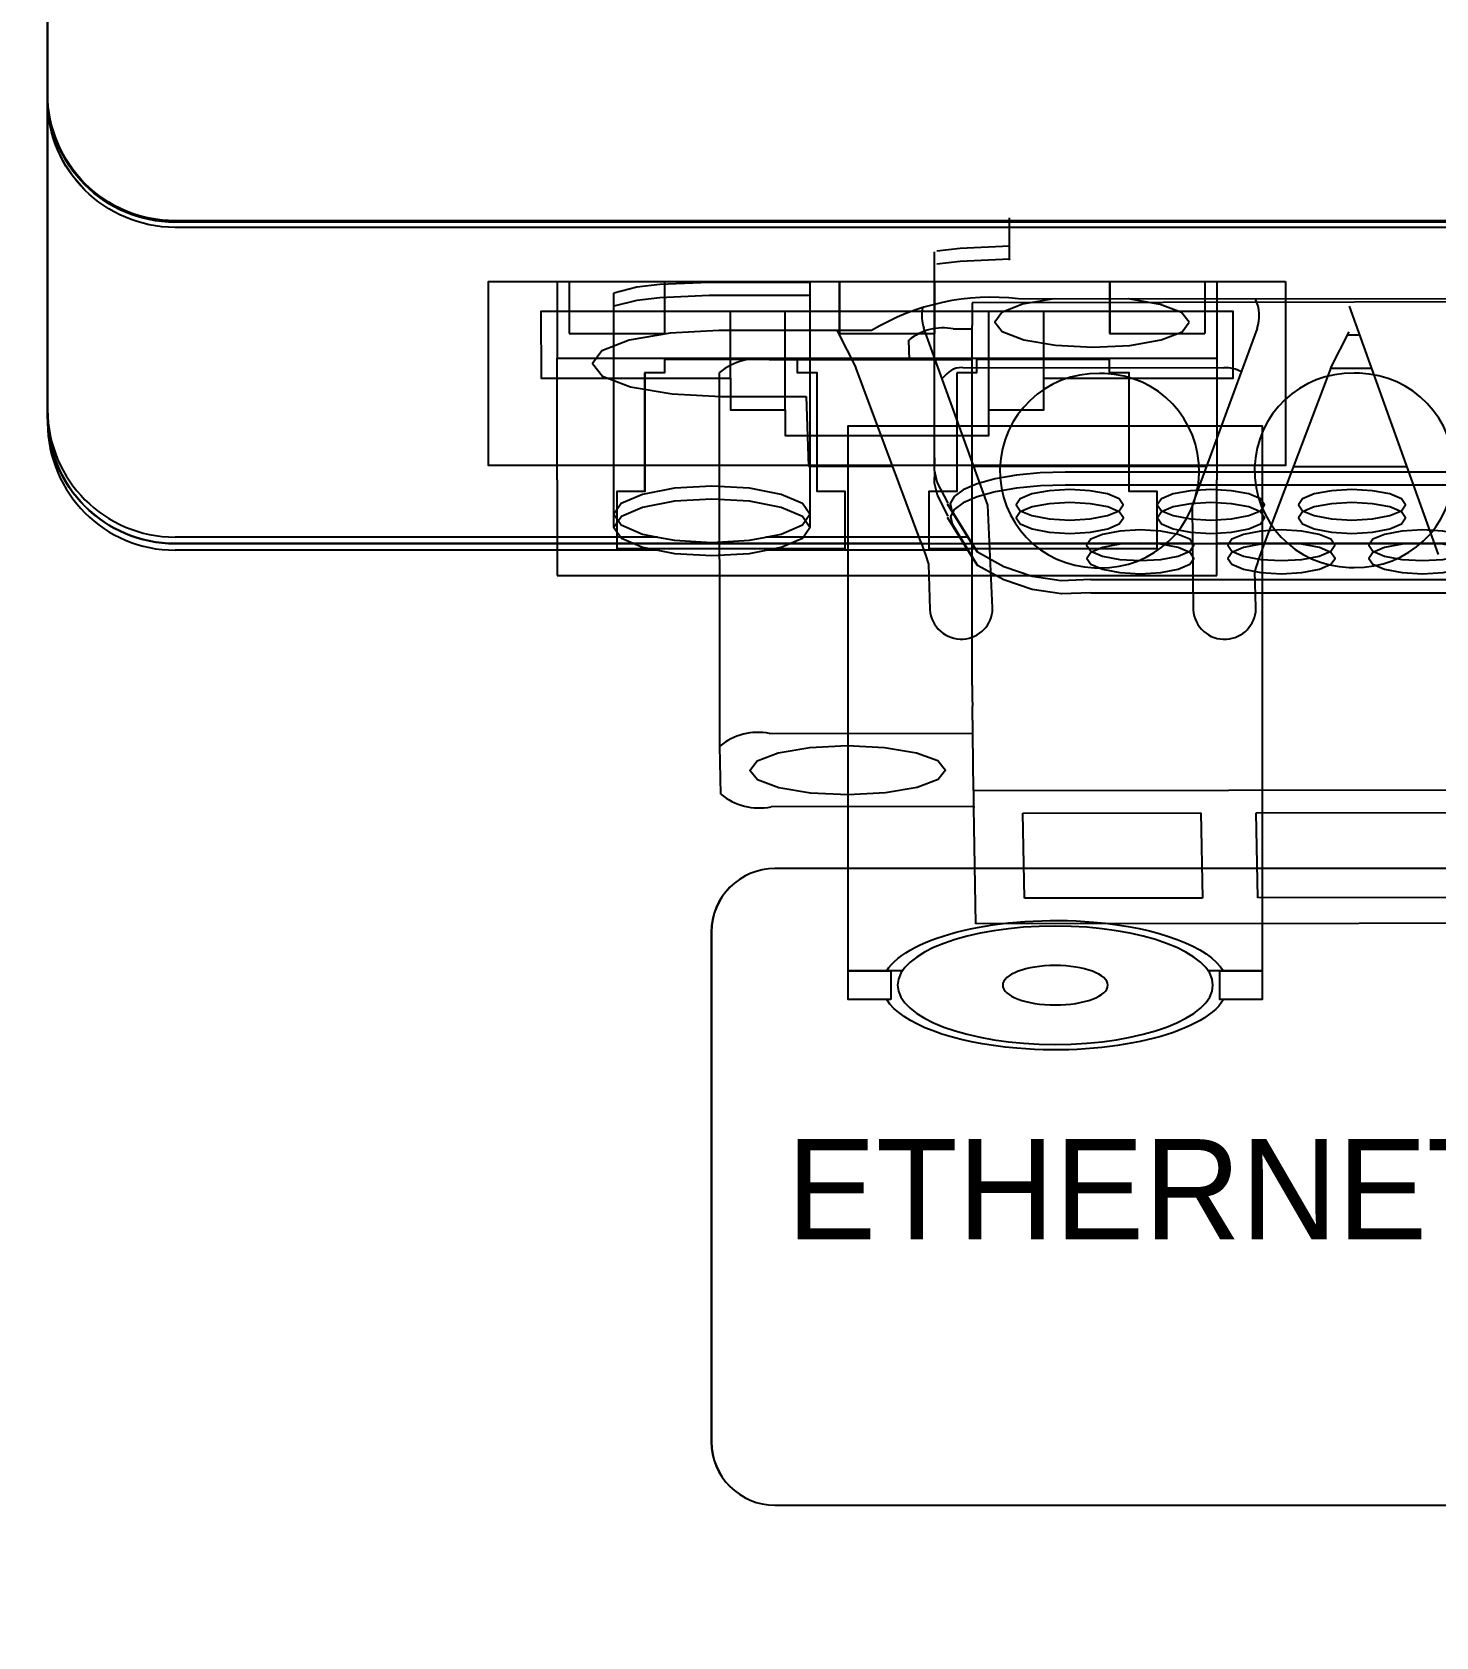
# Model space of a CAD drawing. Extents: x 2 to 47.7, y 0.2 to 35.3.
# Drawn here: x 30.586 to 31.688, y 13.795 to 15.055 of the extents above; entities that cross this region are included whole.
import ezdxf

# ---------------------------------------------------------------- set-up
doc = ezdxf.new("R2010")
doc.units = 0
doc.header["$MEASUREMENT"] = 0
for name, color, linetype in [('4_01__NONE__X', 7, 'CONTINUOUS'), ('4_02__EIA-232_DO_NOT_USE_W', 7, 'CONTINUOUS'), ('4_03__EIA-485__4-WIRE__DO_', 7, 'CONTINUOUS'), ('4_04__FIBER_OPTIC__200_U_0', 7, 'CONTINUOUS'), ('4_05__FIBER_OPTIC__62_5_U_', 7, 'CONTINUOUS'), ('4_06__EIA-485__2-WIRE__DO_', 7, 'CONTINUOUS'), ('4_07__DUAL_FIBER_ETHERNET_', 7, 'CONTINUOUS'), ('4_08__DUAL_COPPER_ETHERNET', 7, 'CONTINUOUS'), ('4_09__ONE_COPPER_ETHERNET_', 7, 'CONTINUOUS'), ('4_10__DUAL_FIBER_ETHERNET_', 7, 'CONTINUOUS'), ('4_11__ONE_COPPER_ETHERNET_', 7, 'CONTINUOUS'), ('5_00_DWG', 7, 'CONTINUOUS')]:
    doc.layers.add(name, color=color, linetype=linetype)

msp = doc.modelspace()

# ---------------------------------------------------------------- linework, layer by layer
at = {"layer": '4_01__NONE__X', "color": 250}
msp.add_open_spline([(32.6564, 14.7537), (32.6564, 14.6984), (32.6117, 14.6537), (32.5564, 14.6537), (32.5564, 14.6537), (30.6983, 14.6537), (30.6983, 14.6537), (30.643, 14.6537), (30.5983, 14.6984), (30.5983, 14.7537), (30.5983, 14.7537), (30.5983, 19.5922), (30.5983, 19.5922), (30.5983, 19.6475), (30.643, 19.6922), (30.6983, 19.6922), (30.6983, 19.6922), (32.5564, 19.6922), (32.5564, 19.6922), (32.6117, 19.6922), (32.6564, 19.6475), (32.6564, 19.5922), (32.6564, 19.5922), (32.6564, 14.7537), (32.6564, 14.7537)], degree=3, knots=[0, 0, 0, 0, 1, 1, 1, 2, 2, 2, 3, 3, 3, 4, 4, 4, 5, 5, 5, 6, 6, 6, 7, 7, 7, 8, 8, 8, 8], dxfattribs=at)
at = {"layer": '4_02__EIA-232_DO_NOT_USE_W', "color": 250}
for points in [[(31.3534, 14.8911), (31.3535, 14.8992)], [(31.3534, 14.877), (31.3534, 14.8911)], [(31.2946, 14.7107), (31.2946, 14.8725)], [(31.3534, 14.877), (31.3147, 14.8752), (31.2964, 14.8731)], [(31.3536, 14.8763), (31.3534, 14.877)], [(31.1177, 14.8485), (31.079, 14.8467), (31.0609, 14.8446), (31.0428, 14.84)], [(31.1966, 14.8485), (31.1177, 14.8485)], [(31.1966, 14.8485), (31.1966, 14.6664)], [(31.0428, 14.6664), (31.0428, 14.84)], [(31.3052, 14.6752), (31.2968, 14.6916), (31.2946, 14.7011), (31.2949, 14.7107)], [(31.3972, 14.6995), (31.3777, 14.6989), (31.359, 14.6972), (31.3422, 14.6942), (31.328, 14.6903), (31.3171, 14.6857), (31.31, 14.6804), (31.307, 14.6748), (31.3083, 14.6691)], [(31.8515, 14.6995), (31.3972, 14.6995)], [(31.0428, 14.6664), (31.0487, 14.658), (31.0653, 14.6508), (31.0773, 14.6485), (31.0903, 14.646), (31.1197, 14.6443), (31.1492, 14.646), (31.1623, 14.6485), (31.1742, 14.6508), (31.1908, 14.658), (31.1966, 14.6664), (31.1908, 14.6749), (31.1742, 14.682), (31.1492, 14.6869), (31.1197, 14.6885), (31.0903, 14.6869), (31.0653, 14.682), (31.0487, 14.6749), (31.0428, 14.6664), (31.0428, 14.6664)], [(31.3587, 14.6738), (31.3619, 14.6692), (31.3711, 14.6653), (31.3847, 14.6627), (31.4008, 14.6617), (31.4169, 14.6627), (31.4305, 14.6653), (31.4396, 14.6692), (31.4428, 14.6738), (31.4396, 14.6785), (31.4305, 14.6824), (31.4169, 14.6849), (31.4008, 14.6858), (31.3847, 14.6849), (31.3711, 14.6824), (31.3619, 14.6785), (31.3587, 14.6738), (31.3587, 14.6738)], [(31.4695, 14.6738), (31.4727, 14.6692), (31.4818, 14.6653), (31.4955, 14.6627), (31.5115, 14.6617), (31.5276, 14.6627), (31.5413, 14.6653), (31.5504, 14.6692), (31.5536, 14.6738), (31.5504, 14.6785), (31.5413, 14.6824), (31.5276, 14.6849), (31.5115, 14.6858), (31.4955, 14.6849), (31.4818, 14.6824), (31.4727, 14.6785), (31.4695, 14.6738), (31.4695, 14.6738)], [(31.5803, 14.6738), (31.5835, 14.6692), (31.5926, 14.6653), (31.6062, 14.6627), (31.6223, 14.6617), (31.6384, 14.6627), (31.652, 14.6653), (31.6612, 14.6692), (31.6644, 14.6738), (31.6612, 14.6785), (31.652, 14.6824), (31.6384, 14.6849), (31.6223, 14.6858), (31.6062, 14.6849), (31.5926, 14.6824), (31.5835, 14.6785), (31.5803, 14.6738), (31.5803, 14.6738)], [(31.3248, 14.6416), (31.3048, 14.6742)], [(31.3048, 14.6742), (31.3056, 14.673), (31.3083, 14.6691)], [(31.3083, 14.6691), (31.3209, 14.6485), (31.3283, 14.6365)], [(31.0773, 14.6485), (30.6983, 14.6485)], [(31.3209, 14.6485), (31.1623, 14.6485)], [(31.4141, 14.642), (31.4173, 14.6374), (31.4264, 14.6335), (31.4401, 14.6309), (31.4562, 14.63), (31.4723, 14.6309), (31.4859, 14.6335), (31.495, 14.6374), (31.4982, 14.642), (31.495, 14.6467), (31.4859, 14.6505), (31.4723, 14.6532), (31.4562, 14.6541), (31.4401, 14.6532), (31.4264, 14.6505), (31.4173, 14.6467), (31.4141, 14.642), (31.4141, 14.642)], [(31.5248, 14.642), (31.528, 14.6374), (31.5372, 14.6335), (31.5508, 14.6309), (31.5669, 14.63), (31.583, 14.6309), (31.5967, 14.6335), (31.6058, 14.6374), (31.609, 14.642), (31.6058, 14.6467), (31.5967, 14.6505), (31.583, 14.6532), (31.5669, 14.6541), (31.5508, 14.6532), (31.5372, 14.6505), (31.528, 14.6467), (31.5248, 14.642), (31.5248, 14.642)], [(31.6356, 14.642), (31.6388, 14.6374), (31.6479, 14.6335), (31.6616, 14.6309), (31.6777, 14.63), (31.6938, 14.6309), (31.7074, 14.6335), (31.7166, 14.6374), (31.7198, 14.642), (31.7166, 14.6467), (31.7074, 14.6505), (31.6938, 14.6532), (31.6777, 14.6541), (31.6616, 14.6532), (31.6479, 14.6505), (31.6388, 14.6467), (31.6356, 14.642), (31.6356, 14.642)], [(31.3248, 14.6416), (31.3257, 14.6403), (31.3283, 14.6365)], [(31.4173, 14.6151), (31.3942, 14.6142), (31.3713, 14.6176), (31.3491, 14.6251), (31.3283, 14.6365)], [(31.4173, 14.6151), (31.8315, 14.6151)]]:
    msp.add_lwpolyline(points, dxfattribs=at)
for points, knots in [([(32.1834, 14.6485), (32.1834, 14.6485), (32.5565, 14.6485), (32.5565, 14.6485), (32.6117, 14.6485), (32.6565, 14.6933), (32.6565, 14.7485), (32.6565, 14.7485), (32.6565, 19.5871), (32.6565, 19.5871), (32.6565, 19.6423), (32.6117, 19.6871), (32.5565, 19.6871), (32.5565, 19.6871), (30.6983, 19.6871), (30.6983, 19.6871), (30.6431, 19.6871), (30.5983, 19.6423), (30.5983, 19.5871), (30.5983, 19.5871), (30.5983, 14.7485), (30.5983, 14.7485), (30.5983, 14.6933), (30.6431, 14.6485), (30.6983, 14.6485)], [0, 0, 0, 0, 1, 1, 1, 2, 2, 2, 3, 3, 3, 4, 4, 4, 5, 5, 5, 6, 6, 6, 7, 7, 7, 8, 8, 8, 8]), ([(32.6564, 15.002), (32.6564, 14.9468), (32.6117, 14.902), (32.5564, 14.902), (32.5564, 14.902), (30.6982, 14.902), (30.6982, 14.902), (30.643, 14.902), (30.5983, 14.9468), (30.5983, 15.002)], [0, 0, 0, 0, 1, 1, 1, 2, 2, 2, 3, 3, 3, 3])]:
    msp.add_open_spline(points, degree=3, knots=knots, dxfattribs=at)
at = {"layer": '4_03__EIA-485__4-WIRE__DO_', "color": 250}
for points in [[(31.3534, 14.9014), (31.3535, 14.9095)], [(31.3534, 14.8873), (31.3534, 14.9014)], [(31.3534, 14.8873), (31.3147, 14.8855), (31.2963, 14.8834)], [(31.3536, 14.8866), (31.3534, 14.8873)], [(31.2946, 14.721), (31.2946, 14.8828)], [(31.1176, 14.8588), (31.079, 14.857), (31.0608, 14.8549), (31.0428, 14.8503)], [(31.1966, 14.8588), (31.1176, 14.8588)], [(31.1966, 14.8588), (31.1966, 14.6767)], [(31.0428, 14.6767), (31.0428, 14.8503)], [(31.3052, 14.6855), (31.2967, 14.7019), (31.2946, 14.7114), (31.2949, 14.721)], [(31.3971, 14.7098), (31.3776, 14.7092), (31.359, 14.7075), (31.3422, 14.7045), (31.328, 14.7006), (31.3171, 14.6959), (31.31, 14.6907), (31.3069, 14.6851), (31.3082, 14.6794)], [(31.8515, 14.7098), (31.3971, 14.7098)], [(31.0428, 14.6767), (31.0486, 14.6683), (31.0653, 14.6611), (31.0772, 14.6588), (31.0903, 14.6563), (31.1197, 14.6546), (31.1492, 14.6563), (31.1622, 14.6588), (31.1741, 14.6611), (31.1908, 14.6683), (31.1966, 14.6767), (31.1908, 14.6852), (31.1741, 14.6923), (31.1492, 14.6972), (31.1197, 14.6988), (31.0903, 14.6972), (31.0653, 14.6923), (31.0486, 14.6852), (31.0428, 14.6767), (31.0428, 14.6767)], [(31.3587, 14.6841), (31.3618, 14.6795), (31.371, 14.6756), (31.3846, 14.673), (31.4007, 14.672), (31.4168, 14.673), (31.4304, 14.6756), (31.4395, 14.6795), (31.4427, 14.6841), (31.4395, 14.6888), (31.4304, 14.6927), (31.4168, 14.6952), (31.4007, 14.6961), (31.3846, 14.6952), (31.371, 14.6927), (31.3618, 14.6888), (31.3587, 14.6841), (31.3587, 14.6841)], [(31.4694, 14.6841), (31.4727, 14.6795), (31.4818, 14.6756), (31.4954, 14.673), (31.5115, 14.672), (31.5276, 14.673), (31.5412, 14.6756), (31.5504, 14.6795), (31.5535, 14.6841), (31.5504, 14.6888), (31.5412, 14.6927), (31.5276, 14.6952), (31.5115, 14.6961), (31.4954, 14.6952), (31.4818, 14.6927), (31.4727, 14.6888), (31.4694, 14.6841), (31.4694, 14.6841)], [(31.5803, 14.6841), (31.5834, 14.6795), (31.5925, 14.6756), (31.6061, 14.673), (31.6222, 14.672), (31.6383, 14.673), (31.652, 14.6756), (31.6611, 14.6795), (31.6643, 14.6841), (31.6611, 14.6888), (31.652, 14.6927), (31.6383, 14.6952), (31.6222, 14.6961), (31.6061, 14.6952), (31.5925, 14.6927), (31.5834, 14.6888), (31.5803, 14.6841), (31.5803, 14.6841)], [(31.3248, 14.6519), (31.3047, 14.6845)], [(31.3047, 14.6845), (31.3055, 14.6833), (31.3082, 14.6794)], [(31.3082, 14.6794), (31.3209, 14.6588), (31.3283, 14.6468)], [(31.0772, 14.6588), (30.6983, 14.6588)], [(31.3209, 14.6588), (31.1622, 14.6588)], [(31.414, 14.6523), (31.4172, 14.6477), (31.4264, 14.6438), (31.44, 14.6412), (31.4561, 14.6403), (31.4722, 14.6412), (31.4858, 14.6438), (31.495, 14.6477), (31.4982, 14.6523), (31.495, 14.657), (31.4858, 14.6608), (31.4722, 14.6635), (31.4561, 14.6644), (31.44, 14.6635), (31.4264, 14.6608), (31.4172, 14.657), (31.414, 14.6523), (31.414, 14.6523)], [(31.5248, 14.6523), (31.528, 14.6477), (31.5372, 14.6438), (31.5508, 14.6412), (31.5669, 14.6403), (31.583, 14.6412), (31.5966, 14.6438), (31.6057, 14.6477), (31.6089, 14.6523), (31.6057, 14.657), (31.5966, 14.6608), (31.583, 14.6635), (31.5669, 14.6644), (31.5508, 14.6635), (31.5372, 14.6608), (31.528, 14.657), (31.5248, 14.6523), (31.5248, 14.6523)], [(31.6356, 14.6523), (31.6387, 14.6477), (31.6479, 14.6438), (31.6615, 14.6412), (31.6776, 14.6403), (31.6937, 14.6412), (31.7074, 14.6438), (31.7165, 14.6477), (31.7197, 14.6523), (31.7165, 14.657), (31.7074, 14.6608), (31.6937, 14.6635), (31.6776, 14.6644), (31.6615, 14.6635), (31.6479, 14.6608), (31.6387, 14.657), (31.6356, 14.6523), (31.6356, 14.6523)], [(31.3248, 14.6519), (31.3256, 14.6506), (31.3283, 14.6468)], [(31.4172, 14.6254), (31.3941, 14.6245), (31.3712, 14.6279), (31.3491, 14.6353), (31.3283, 14.6468)], [(31.4172, 14.6254), (31.8314, 14.6254)]]:
    msp.add_lwpolyline(points, dxfattribs=at)
for points, knots in [([(32.1833, 14.6588), (32.1833, 14.6588), (32.5564, 14.6588), (32.5564, 14.6588), (32.6117, 14.6588), (32.6564, 14.7036), (32.6564, 14.7588), (32.6564, 14.7588), (32.6564, 19.5974), (32.6564, 19.5974), (32.6564, 19.6526), (32.6117, 19.6974), (32.5564, 19.6974), (32.5564, 19.6974), (30.6983, 19.6974), (30.6983, 19.6974), (30.643, 19.6974), (30.5983, 19.6526), (30.5983, 19.5974), (30.5983, 19.5974), (30.5983, 14.7588), (30.5983, 14.7588), (30.5983, 14.7036), (30.643, 14.6588), (30.6983, 14.6588)], [0, 0, 0, 0, 1, 1, 1, 2, 2, 2, 3, 3, 3, 4, 4, 4, 5, 5, 5, 6, 6, 6, 7, 7, 7, 8, 8, 8, 8]), ([(32.6564, 15.0072), (32.6564, 14.9519), (32.6117, 14.9072), (32.5565, 14.9072), (32.5565, 14.9072), (30.6983, 14.9072), (30.6983, 14.9072), (30.643, 14.9072), (30.5983, 14.9519), (30.5983, 15.0072)], [0, 0, 0, 0, 1, 1, 1, 2, 2, 2, 3, 3, 3, 3])]:
    msp.add_open_spline(points, degree=3, knots=knots, dxfattribs=at)
at = {"layer": '4_04__FIBER_OPTIC__200_U_0', "color": 250}
for points in [[(31.3885, 14.8459), (31.3884, 14.8458), (31.3637, 14.8416), (31.3474, 14.8352), (31.3418, 14.8276), (31.3478, 14.8201), (31.3646, 14.8137), (31.3895, 14.8094), (31.4188, 14.8078), (31.4479, 14.8093), (31.4726, 14.8136), (31.4889, 14.82), (31.4945, 14.8276)], [(31.8725, 14.8456), (31.3605, 14.8459)], [(31.4945, 14.8276), (31.4885, 14.8351), (31.4717, 14.8415), (31.4468, 14.8458), (31.4466, 14.8458)], [(31.6202, 14.84), (31.69, 14.6452)], [(31.1253, 14.8209), (31.0871, 14.819), (31.0548, 14.8134), (31.0334, 14.805), (31.0261, 14.7951), (31.034, 14.7852), (31.0559, 14.7768), (31.0885, 14.7712), (31.1268, 14.7692)], [(31.2451, 14.8209), (31.1253, 14.8209)], [(31.2185, 14.8201), (31.2185, 14.8209)], [(31.3365, 14.6838), (31.2862, 14.8227)], [(31.5478, 14.8225), (31.4969, 14.6837)], [(31.2185, 14.8201), (31.2327, 14.7919)], [(31.6058, 14.7917), (31.6201, 14.8199)], [(31.6189, 14.8176), (31.6282, 14.8176)], [(31.2838, 14.6551), (31.2327, 14.7919)], [(31.3167, 14.7919), (31.5218, 14.7918)], [(31.3957, 14.7918), (31.3957, 14.7916)], [(31.4457, 14.7916), (31.4457, 14.7918)], [(31.4474, 14.7916), (31.4474, 14.7918)], [(31.6058, 14.7917), (31.5538, 14.655)], [(31.6057, 14.7915), (31.6376, 14.7915)], [(31.1268, 14.7692), (31.1938, 14.7692)], [(31.1938, 14.7692), (31.1955, 14.7144)], [(31.1955, 14.7144), (31.2617, 14.7144)], [(31.3255, 14.7144), (31.5081, 14.7142)], [(31.5763, 14.7142), (31.6653, 14.7142)], [(31.3402, 14.6033), (31.3365, 14.6838)], [(31.4969, 14.6837), (31.4977, 14.6017)], [(31.2838, 14.6551), (31.2876, 14.6447), (31.2899, 14.6375)], [(31.4972, 14.6537), (31.3379, 14.6537)], [(31.687, 14.6537), (31.5533, 14.6537)], [(31.2899, 14.6375), (31.291, 14.6018)], [(31.5469, 14.6032), (31.546, 14.6319)], [(31.3402, 14.6025), (31.3402, 14.6033)], [(31.5469, 14.6024), (31.5469, 14.6032)]]:
    msp.add_lwpolyline(points, dxfattribs=at)
for points, knots in [([(31.2844, 14.6537), (31.2844, 14.6537), (30.6983, 14.6537), (30.6983, 14.6537), (30.643, 14.6537), (30.5983, 14.6984), (30.5983, 14.7537), (30.5983, 14.7537), (30.5983, 19.5922), (30.5983, 19.5922), (30.5983, 19.6475), (30.643, 19.6922), (30.6983, 19.6922), (30.6983, 19.6922), (32.5564, 19.6922), (32.5564, 19.6922), (32.6117, 19.6922), (32.6564, 19.6475), (32.6564, 19.5922), (32.6564, 19.5922), (32.6564, 14.7537), (32.6564, 14.7537), (32.6564, 14.6984), (32.6117, 14.6537), (32.5564, 14.6537), (32.5564, 14.6537), (31.9554, 14.6537), (31.9554, 14.6537)], [0, 0, 0, 0, 1, 1, 1, 2, 2, 2, 3, 3, 3, 4, 4, 4, 5, 5, 5, 6, 6, 6, 7, 7, 7, 8, 8, 8, 9, 9, 9, 9]), ([(32.6564, 15.006), (32.6564, 14.9507), (32.6117, 14.906), (32.5564, 14.906), (32.5564, 14.906), (30.6983, 14.906), (30.6983, 14.906), (30.643, 14.906), (30.5983, 14.9507), (30.5983, 15.006)], [0, 0, 0, 0, 1, 1, 1, 2, 2, 2, 3, 3, 3, 3]), ([(31.291, 14.6018), (31.2918, 14.5882), (31.3035, 14.5779), (31.3171, 14.5787), (31.3298, 14.5794), (31.3398, 14.5898), (31.3402, 14.6025)], [0, 0, 0, 0, 1, 1, 1, 2, 2, 2, 2]), ([(31.4977, 14.6017), (31.4985, 14.5881), (31.5102, 14.5777), (31.5237, 14.5786), (31.5365, 14.5793), (31.5465, 14.5897), (31.5469, 14.6024)], [0, 0, 0, 0, 1, 1, 1, 2, 2, 2, 2])]:
    msp.add_open_spline(points, degree=3, knots=knots, dxfattribs=at)
for points in [[(31.3605, 14.8459), (31.3203, 14.8506), (31.2797, 14.8418), (31.2451, 14.8209)], [(31.5478, 14.8225), (31.5506, 14.8301), (31.5501, 14.8385), (31.5465, 14.8458)], [(31.2851, 14.8388), (31.284, 14.8334), (31.2844, 14.8279), (31.2862, 14.8227)], [(31.3167, 14.7919), (31.3086, 14.7919), (31.3062, 14.7888), (31.3005, 14.7833)], [(31.5354, 14.7887), (31.5312, 14.7907), (31.5265, 14.7918), (31.5218, 14.7918)], [(31.5538, 14.655), (31.5509, 14.6474), (31.5483, 14.6397), (31.546, 14.6319)]]:
    msp.add_open_spline(points, degree=3, dxfattribs=at)
at = {"layer": '4_05__FIBER_OPTIC__62_5_U_', "color": 250}
for points in [[(31.2693, 14.3181), (31.2268, 14.3181), (31.2268, 14.746), (31.5519, 14.746), (31.5519, 14.3181), (31.5094, 14.3181)], [(31.5519, 14.6537), (31.7188, 14.6537)], [(31.2602, 14.2955), (31.2268, 14.2955), (31.2268, 14.3181), (31.2602, 14.3181), (31.2602, 14.2955)], [(31.5519, 14.2955), (31.5185, 14.2955), (31.5185, 14.3181), (31.5519, 14.3181), (31.5519, 14.2955)]]:
    msp.add_lwpolyline(points, dxfattribs=at)
for points, knots in [([(32.0438, 14.6537), (32.0438, 14.6537), (32.5564, 14.6537), (32.5564, 14.6537), (32.6117, 14.6537), (32.6564, 14.6984), (32.6564, 14.7537), (32.6564, 14.7537), (32.6564, 19.5922), (32.6564, 19.5922), (32.6564, 19.6475), (32.6117, 19.6922), (32.5564, 19.6922), (32.5564, 19.6922), (30.6983, 19.6922), (30.6983, 19.6922), (30.643, 19.6922), (30.5983, 19.6475), (30.5983, 19.5922), (30.5983, 19.5922), (30.5983, 14.7537), (30.5983, 14.7537), (30.5983, 14.6984), (30.643, 14.6537), (30.6983, 14.6537), (30.6983, 14.6537), (31.2268, 14.6537), (31.2268, 14.6537)], [0, 0, 0, 0, 1, 1, 1, 2, 2, 2, 3, 3, 3, 4, 4, 4, 5, 5, 5, 6, 6, 6, 7, 7, 7, 8, 8, 8, 9, 9, 9, 9]), ([(32.6565, 15.0072), (32.6565, 14.9519), (32.6117, 14.9072), (32.5564, 14.9072), (32.5564, 14.9072), (30.6983, 14.9072), (30.6983, 14.9072), (30.6431, 14.9072), (30.5983, 14.9519), (30.5983, 15.0072)], [0, 0, 0, 0, 1, 1, 1, 2, 2, 2, 3, 3, 3, 3]), ([(31.5214, 14.3181), (31.5098, 14.3371), (31.4702, 14.3521), (31.4194, 14.3564), (31.3464, 14.3626), (31.2737, 14.3454), (31.2571, 14.3181), (31.2571, 14.3181), (31.2268, 14.3181), (31.2268, 14.3181), (31.2268, 14.3181), (31.2268, 14.2955), (31.2268, 14.2955), (31.2268, 14.2955), (31.2571, 14.2955), (31.2571, 14.2955), (31.2687, 14.2766), (31.3085, 14.2616), (31.3593, 14.2573), (31.4323, 14.2511), (31.5048, 14.2683), (31.5214, 14.2955), (31.5214, 14.2955), (31.5519, 14.2955), (31.5519, 14.2955), (31.5519, 14.2955), (31.5519, 14.3181), (31.5519, 14.3181), (31.5519, 14.3181), (31.5214, 14.3181), (31.5214, 14.3181)], [0, 0, 0, 0, 1, 1, 1, 2, 2, 2, 3, 3, 3, 4, 4, 4, 5, 5, 5, 6, 6, 6, 7, 7, 7, 8, 8, 8, 9, 9, 9, 10, 10, 10, 10]), ([(31.5131, 14.3068), (31.5131, 14.2812), (31.4576, 14.2604), (31.3893, 14.2604), (31.3211, 14.2604), (31.2656, 14.2812), (31.2656, 14.3068), (31.2656, 14.3325), (31.3211, 14.3533), (31.3893, 14.3533), (31.4576, 14.3533), (31.5131, 14.3325), (31.5131, 14.3068)], [0, 0, 0, 0, 1, 1, 1, 2, 2, 2, 3, 3, 3, 4, 4, 4, 4]), ([(31.4306, 14.3068), (31.4306, 14.2983), (31.4122, 14.2914), (31.3893, 14.2914), (31.3665, 14.2914), (31.3481, 14.2983), (31.3481, 14.3068), (31.3481, 14.3154), (31.3665, 14.3223), (31.3893, 14.3223), (31.4122, 14.3223), (31.4306, 14.3154), (31.4306, 14.3068)], [0, 0, 0, 0, 1, 1, 1, 2, 2, 2, 3, 3, 3, 4, 4, 4, 4])]:
    msp.add_open_spline(points, degree=3, knots=knots, dxfattribs=at)
at = {"layer": '4_06__EIA-485__2-WIRE__DO_', "color": 250}
for points in [[(31.9241, 14.8437), (31.3241, 14.8427)], [(31.3093, 14.8222), (31.324, 14.8223)], [(31.3242, 14.5421), (31.324, 14.825)], [(31.2748, 14.798), (31.2745, 14.8134)], [(31.165, 14.7979), (31.324, 14.7981)], [(31.1259, 14.4945), (31.1258, 14.7879)], [(31.3242, 14.5326), (31.3243, 14.5261)], [(31.3252, 14.4597), (31.3244, 14.5261)], [(31.1267, 14.4568), (31.1259, 14.4945)], [(31.2267, 14.4563), (31.1973, 14.4577), (31.1723, 14.4619), (31.1555, 14.4682), (31.1495, 14.4755), (31.1552, 14.483), (31.1718, 14.4893), (31.1966, 14.4935), (31.2259, 14.495)], [(31.1651, 14.5045), (31.3247, 14.5048)], [(31.2259, 14.495), (31.2553, 14.4936), (31.2803, 14.4894), (31.2971, 14.4832), (31.3031, 14.4758), (31.2974, 14.4684), (31.2809, 14.4621), (31.256, 14.4579), (31.2267, 14.4563)], [(31.3252, 14.4597), (31.9266, 14.4606)], [(31.3252, 14.4597), (31.3252, 14.4559)], [(31.3253, 14.4472), (31.1662, 14.4469)], [(31.3271, 14.355), (31.3253, 14.4463)], [(31.364, 14.4419), (31.5036, 14.4421)], [(31.3653, 14.3751), (31.364, 14.4419)], [(31.5036, 14.4421), (31.5049, 14.3753)], [(31.5471, 14.4422), (31.7036, 14.4424)], [(31.5484, 14.3754), (31.5471, 14.4422)], [(31.5049, 14.3753), (31.3653, 14.3751)], [(31.7049, 14.3756), (31.5484, 14.3754)], [(31.9286, 14.3556), (31.3271, 14.355)]]:
    msp.add_lwpolyline(points, dxfattribs=at)
for points, knots in [([(31.1258, 14.6537), (31.1258, 14.6537), (30.6983, 14.6537), (30.6983, 14.6537), (30.643, 14.6537), (30.5982, 14.6984), (30.5982, 14.7537), (30.5982, 14.7537), (30.5982, 19.5922), (30.5982, 19.5922), (30.5982, 19.6475), (30.643, 19.6922), (30.6983, 19.6922), (30.6983, 19.6922), (32.5564, 19.6922), (32.5564, 19.6922), (32.6116, 19.6922), (32.6564, 19.6475), (32.6564, 19.5922), (32.6564, 19.5922), (32.6564, 14.7537), (32.6564, 14.7537), (32.6564, 14.6984), (32.6116, 14.6537), (32.5564, 14.6537)], [0, 0, 0, 0, 1, 1, 1, 2, 2, 2, 3, 3, 3, 4, 4, 4, 5, 5, 5, 6, 6, 6, 7, 7, 7, 8, 8, 8, 8]), ([(32.6564, 15.002), (32.6564, 14.9468), (32.6116, 14.902), (32.5564, 14.902), (32.5564, 14.902), (30.6983, 14.902), (30.6983, 14.902), (30.643, 14.902), (30.5982, 14.9468), (30.5982, 15.002)], [0, 0, 0, 0, 1, 1, 1, 2, 2, 2, 3, 3, 3, 3]), ([(31.424, 14.7871), (31.382, 14.7882), (31.347, 14.7549), (31.3459, 14.7128), (31.3448, 14.6708), (31.378, 14.6357), (31.4201, 14.6347), (31.4214, 14.6346), (31.4228, 14.6346), (31.4241, 14.6347)], [0, 0, 0, 0, 1, 1, 1, 2, 2, 2, 3, 3, 3, 3]), ([(31.4241, 14.6347), (31.4662, 14.6336), (31.5012, 14.6668), (31.5023, 14.7089), (31.5034, 14.751), (31.4701, 14.786), (31.428, 14.7871), (31.4267, 14.7871), (31.4254, 14.7871), (31.424, 14.7871)], [0, 0, 0, 0, 1, 1, 1, 2, 2, 2, 3, 3, 3, 3]), ([(31.624, 14.7874), (31.582, 14.7885), (31.5469, 14.7553), (31.5459, 14.7132), (31.5448, 14.6711), (31.578, 14.6361), (31.6201, 14.635), (31.6214, 14.635), (31.6228, 14.635), (31.6241, 14.635)], [0, 0, 0, 0, 1, 1, 1, 2, 2, 2, 3, 3, 3, 3]), ([(31.6241, 14.635), (31.6662, 14.6339), (31.7012, 14.6671), (31.7023, 14.7092), (31.7034, 14.7513), (31.6701, 14.7863), (31.6281, 14.7874), (31.6267, 14.7874), (31.6254, 14.7874), (31.624, 14.7874)], [0, 0, 0, 0, 1, 1, 1, 2, 2, 2, 3, 3, 3, 3])]:
    msp.add_open_spline(points, degree=3, knots=knots, dxfattribs=at)
for points in [[(31.3241, 14.8427), (31.324, 14.8368), (31.324, 14.8309), (31.324, 14.825)], [(31.3093, 14.8222), (31.297, 14.8247), (31.2842, 14.8215), (31.2745, 14.8134)], [(31.165, 14.7979), (31.1511, 14.8006), (31.1367, 14.797), (31.1258, 14.7879)], [(31.3242, 14.5421), (31.3242, 14.5389), (31.3242, 14.5357), (31.3242, 14.5326)], [(31.1651, 14.5045), (31.1512, 14.5073), (31.1368, 14.5036), (31.1259, 14.4945)], [(31.1267, 14.4568), (31.1377, 14.4478), (31.1522, 14.4442), (31.1662, 14.4469)], [(31.3252, 14.4559), (31.3252, 14.4527), (31.3252, 14.4495), (31.3253, 14.4463)]]:
    msp.add_open_spline(points, degree=3, dxfattribs=at)
at = {"layer": '4_07__DUAL_FIBER_ETHERNET_', "color": 250}
for points in [[(30.9983, 14.8595), (30.9983, 14.7993)], [(30.9983, 14.8595), (31.5162, 14.8595)], [(31.0078, 14.8595), (31.0078, 14.8186)], [(31.0825, 14.8595), (31.0825, 14.8186)], [(31.2199, 14.8595), (31.2199, 14.8186)], [(31.2946, 14.8595), (31.2946, 14.8186)], [(31.4321, 14.8595), (31.4321, 14.8186)], [(31.5068, 14.8595), (31.5068, 14.8186)], [(31.5162, 14.8595), (31.5162, 14.7993)], [(31.0078, 14.8186), (31.0825, 14.8186)], [(31.2199, 14.8186), (31.2946, 14.8186)], [(31.4321, 14.8186), (31.5068, 14.8186)], [(30.9983, 14.7993), (31.5162, 14.7993)], [(30.9983, 14.7963), (30.9983, 14.7993)], [(30.9983, 14.7204), (30.9983, 14.7963)], [(31.0671, 14.7878), (31.0671, 14.6946), (31.0452, 14.6946), (31.0452, 14.6497), (31.2244, 14.6497), (31.2244, 14.6946), (31.2025, 14.6946), (31.2025, 14.7878), (31.1871, 14.7878), (31.1871, 14.7981), (31.0825, 14.7981), (31.0825, 14.7878), (31.0671, 14.7878)], [(31.3121, 14.7878), (31.3121, 14.6946), (31.2902, 14.6946), (31.2902, 14.6497), (31.4694, 14.6497), (31.4694, 14.6946), (31.4475, 14.6946), (31.4475, 14.7878), (31.432, 14.7878), (31.432, 14.7981), (31.3275, 14.7981), (31.3275, 14.7878), (31.3121, 14.7878)], [(31.5162, 14.7993), (31.5162, 14.7963)], [(31.5162, 14.7963), (31.5162, 14.7204)], [(30.9983, 14.7036), (30.9983, 14.7204)], [(31.5162, 14.7204), (31.5162, 14.7036)], [(30.9983, 14.7036), (30.9983, 14.6286)], [(31.5162, 14.6286), (31.5162, 14.7036)], [(31.7435, 14.6537), (31.5162, 14.6537)], [(30.9983, 14.6286), (31.5162, 14.6286)]]:
    msp.add_lwpolyline(points, dxfattribs=at)
for points, knots in [([(30.9983, 14.6537), (30.9983, 14.6537), (30.6983, 14.6537), (30.6983, 14.6537), (30.6431, 14.6537), (30.5983, 14.6984), (30.5983, 14.7537), (30.5983, 14.7537), (30.5983, 19.5922), (30.5983, 19.5922), (30.5983, 19.6475), (30.6431, 19.6922), (30.6983, 19.6922), (30.6983, 19.6922), (32.5565, 19.6922), (32.5565, 19.6922), (32.6117, 19.6922), (32.6565, 19.6475), (32.6565, 19.5922), (32.6565, 19.5922), (32.6565, 14.7537), (32.6565, 14.7537), (32.6565, 14.6984), (32.6117, 14.6537), (32.5565, 14.6537), (32.5565, 14.6537), (32.2614, 14.6537), (32.2614, 14.6537)], [0, 0, 0, 0, 1, 1, 1, 2, 2, 2, 3, 3, 3, 4, 4, 4, 5, 5, 5, 6, 6, 6, 7, 7, 7, 8, 8, 8, 9, 9, 9, 9]), ([(32.6565, 15.0072), (32.6565, 14.9519), (32.6117, 14.9072), (32.5565, 14.9072), (32.5565, 14.9072), (30.6983, 14.9072), (30.6983, 14.9072), (30.6431, 14.9072), (30.5983, 14.9519), (30.5983, 15.0072)], [0, 0, 0, 0, 1, 1, 1, 2, 2, 2, 3, 3, 3, 3]), ([(32.1194, 13.9485), (32.1194, 13.9209), (32.097, 13.8985), (32.0694, 13.8985), (32.0694, 13.8985), (31.1694, 13.8985), (31.1694, 13.8985), (31.1418, 13.8985), (31.1194, 13.9209), (31.1194, 13.9485), (31.1194, 13.9485), (31.1194, 14.3485), (31.1194, 14.3485), (31.1194, 14.3761), (31.1418, 14.3985), (31.1694, 14.3985), (31.1694, 14.3985), (32.0694, 14.3985), (32.0694, 14.3985), (32.097, 14.3985), (32.1194, 14.3761), (32.1194, 14.3485), (32.1194, 14.3485), (32.1194, 13.9485), (32.1194, 13.9485)], [0, 0, 0, 0, 1, 1, 1, 2, 2, 2, 3, 3, 3, 4, 4, 4, 5, 5, 5, 6, 6, 6, 7, 7, 7, 8, 8, 8, 8])]:
    msp.add_open_spline(points, degree=3, knots=knots, dxfattribs=at)
at = {"layer": '4_08__DUAL_COPPER_ETHERNET', "color": 250}
for points in [[(31.5702, 14.8595), (31.5702, 14.7149), (30.9443, 14.7149), (30.9443, 14.8595), (31.5702, 14.8595)], [(31.1343, 14.7836), (31.1343, 14.7586), (31.1773, 14.7586), (31.1773, 14.7386), (31.3373, 14.7386), (31.3373, 14.7586), (31.3803, 14.7586), (31.3803, 14.7836), (31.5289, 14.7836), (31.5289, 14.8358), (30.9856, 14.8358), (30.9857, 14.7836), (31.1343, 14.7836)], [(31.1343, 14.7836), (31.1343, 14.8358)], [(31.1773, 14.7586), (31.1773, 14.8358)], [(31.3373, 14.7586), (31.3373, 14.8358)], [(31.3803, 14.7836), (31.3803, 14.8358)]]:
    msp.add_lwpolyline(points, dxfattribs=at)
for points, knots in [([(30.6983, 14.6537), (30.6431, 14.6537), (30.5983, 14.6984), (30.5983, 14.7537), (30.5983, 14.7537), (30.5983, 19.5922), (30.5983, 19.5922), (30.5983, 19.6475), (30.6431, 19.6922), (30.6983, 19.6922), (30.6983, 19.6922), (32.5565, 19.6922), (32.5565, 19.6922), (32.6117, 19.6922), (32.6565, 19.6475), (32.6565, 19.5922), (32.6565, 19.5922), (32.6565, 14.7537), (32.6565, 14.7537), (32.6565, 14.6984), (32.6117, 14.6537), (32.5565, 14.6537), (32.5565, 14.6537), (30.6983, 14.6537), (30.6983, 14.6537)], [0, 0, 0, 0, 1, 1, 1, 2, 2, 2, 3, 3, 3, 4, 4, 4, 5, 5, 5, 6, 6, 6, 7, 7, 7, 8, 8, 8, 8]), ([(32.6565, 15.0072), (32.6565, 14.9519), (32.6117, 14.9072), (32.5565, 14.9072), (32.5565, 14.9072), (30.6983, 14.9072), (30.6983, 14.9072), (30.6431, 14.9072), (30.5983, 14.9519), (30.5983, 15.0072)], [0, 0, 0, 0, 1, 1, 1, 2, 2, 2, 3, 3, 3, 3]), ([(32.1194, 13.9485), (32.1194, 13.9209), (32.097, 13.8985), (32.0694, 13.8985), (32.0694, 13.8985), (31.1694, 13.8985), (31.1694, 13.8985), (31.1418, 13.8985), (31.1194, 13.9209), (31.1194, 13.9485), (31.1194, 13.9485), (31.1194, 14.3485), (31.1194, 14.3485), (31.1194, 14.3761), (31.1418, 14.3985), (31.1694, 14.3985), (31.1694, 14.3985), (32.0694, 14.3985), (32.0694, 14.3985), (32.097, 14.3985), (32.1194, 14.3761), (32.1194, 14.3485), (32.1194, 14.3485), (32.1194, 13.9485), (32.1194, 13.9485)], [0, 0, 0, 0, 1, 1, 1, 2, 2, 2, 3, 3, 3, 4, 4, 4, 5, 5, 5, 6, 6, 6, 7, 7, 7, 8, 8, 8, 8])]:
    msp.add_open_spline(points, degree=3, knots=knots, dxfattribs=at)
at = {"layer": '4_09__ONE_COPPER_ETHERNET_', "color": 250}
for points in [[(30.9982, 14.8595), (30.9982, 14.7993)], [(30.9982, 14.8595), (31.5161, 14.8595)], [(31.0077, 14.8595), (31.0077, 14.8186)], [(31.0825, 14.8595), (31.0825, 14.8186)], [(31.2198, 14.8595), (31.2198, 14.8186)], [(31.2946, 14.8595), (31.2946, 14.8186)], [(31.432, 14.8595), (31.432, 14.8186)], [(31.5067, 14.8595), (31.5067, 14.8186)], [(31.5161, 14.8595), (31.5161, 14.7993)], [(31.0077, 14.8186), (31.0825, 14.8186)], [(31.2198, 14.8186), (31.2946, 14.8186)], [(31.432, 14.8186), (31.5067, 14.8186)], [(30.9982, 14.7993), (31.5161, 14.7993)], [(30.9982, 14.7963), (30.9982, 14.7993)], [(30.9982, 14.7204), (30.9982, 14.7963)], [(31.067, 14.7878), (31.067, 14.6946), (31.0451, 14.6946), (31.0451, 14.6497), (31.2244, 14.6497), (31.2244, 14.6946), (31.2024, 14.6946), (31.2024, 14.7878), (31.187, 14.7878), (31.187, 14.7981), (31.0825, 14.7981), (31.0825, 14.7878), (31.067, 14.7878)], [(31.312, 14.7878), (31.312, 14.6946), (31.2901, 14.6946), (31.2901, 14.6497), (31.4693, 14.6497), (31.4693, 14.6946), (31.4474, 14.6946), (31.4474, 14.7878), (31.432, 14.7878), (31.432, 14.7981), (31.3275, 14.7981), (31.3275, 14.7878), (31.312, 14.7878)], [(31.5161, 14.7993), (31.5161, 14.7963)], [(31.5161, 14.7963), (31.5161, 14.7204)], [(30.9982, 14.7036), (30.9982, 14.7204)], [(31.5161, 14.7204), (31.5161, 14.7036)], [(30.9982, 14.7036), (30.9982, 14.6286)], [(31.5161, 14.6286), (31.5161, 14.7036)], [(30.9982, 14.6286), (31.5161, 14.6286)]]:
    msp.add_lwpolyline(points, dxfattribs=at)
for points, knots in [([(30.9982, 14.6537), (30.9982, 14.6537), (30.6983, 14.6537), (30.6983, 14.6537), (30.643, 14.6537), (30.5983, 14.6984), (30.5983, 14.7537), (30.5983, 14.7537), (30.5983, 19.5922), (30.5983, 19.5922), (30.5983, 19.6475), (30.643, 19.6922), (30.6983, 19.6922), (30.6983, 19.6922), (32.5564, 19.6922), (32.5564, 19.6922), (32.6117, 19.6922), (32.6564, 19.6475), (32.6564, 19.5922), (32.6564, 19.5922), (32.6564, 14.7537), (32.6564, 14.7537), (32.6564, 14.6984), (32.6117, 14.6537), (32.5564, 14.6537), (32.5564, 14.6537), (31.5161, 14.6537), (31.5161, 14.6537)], [0, 0, 0, 0, 1, 1, 1, 2, 2, 2, 3, 3, 3, 4, 4, 4, 5, 5, 5, 6, 6, 6, 7, 7, 7, 8, 8, 8, 9, 9, 9, 9]), ([(32.6564, 15.0072), (32.6564, 14.9519), (32.6117, 14.9072), (32.5564, 14.9072), (32.5564, 14.9072), (30.6983, 14.9072), (30.6983, 14.9072), (30.643, 14.9072), (30.5983, 14.9519), (30.5983, 15.0072)], [0, 0, 0, 0, 1, 1, 1, 2, 2, 2, 3, 3, 3, 3]), ([(32.1193, 13.9485), (32.1193, 13.9209), (32.0969, 13.8985), (32.0693, 13.8985), (32.0693, 13.8985), (31.1693, 13.8985), (31.1693, 13.8985), (31.1417, 13.8985), (31.1193, 13.9209), (31.1193, 13.9485), (31.1193, 13.9485), (31.1193, 14.3485), (31.1193, 14.3485), (31.1193, 14.3761), (31.1417, 14.3985), (31.1693, 14.3985), (31.1693, 14.3985), (32.0693, 14.3985), (32.0693, 14.3985), (32.0969, 14.3985), (32.1193, 14.3761), (32.1193, 14.3485), (32.1193, 14.3485), (32.1193, 13.9485), (32.1193, 13.9485)], [0, 0, 0, 0, 1, 1, 1, 2, 2, 2, 3, 3, 3, 4, 4, 4, 5, 5, 5, 6, 6, 6, 7, 7, 7, 8, 8, 8, 8])]:
    msp.add_open_spline(points, degree=3, knots=knots, dxfattribs=at)
at = {"layer": '4_10__DUAL_FIBER_ETHERNET_', "color": 250}
for points in [[(30.9982, 14.8595), (30.9982, 14.7993)], [(30.9982, 14.8595), (31.5161, 14.8595)], [(31.0077, 14.8595), (31.0077, 14.8186)], [(31.0825, 14.8595), (31.0825, 14.8186)], [(31.2198, 14.8595), (31.2198, 14.8186)], [(31.2946, 14.8595), (31.2946, 14.8186)], [(31.432, 14.8595), (31.432, 14.8186)], [(31.5067, 14.8595), (31.5067, 14.8186)], [(31.5161, 14.8595), (31.5161, 14.7993)], [(31.0077, 14.8186), (31.0825, 14.8186)], [(31.2198, 14.8186), (31.2946, 14.8186)], [(31.432, 14.8186), (31.5067, 14.8186)], [(30.9982, 14.7993), (31.5161, 14.7993)], [(30.9982, 14.7963), (30.9982, 14.7993)], [(30.9982, 14.7204), (30.9982, 14.7963)], [(31.067, 14.7878), (31.067, 14.6946), (31.0451, 14.6946), (31.0451, 14.6497), (31.2244, 14.6497), (31.2244, 14.6946), (31.2024, 14.6946), (31.2024, 14.7878), (31.187, 14.7878), (31.187, 14.7981), (31.0825, 14.7981), (31.0825, 14.7878), (31.067, 14.7878)], [(31.312, 14.7878), (31.312, 14.6946), (31.2901, 14.6946), (31.2901, 14.6497), (31.4693, 14.6497), (31.4693, 14.6946), (31.4474, 14.6946), (31.4474, 14.7878), (31.432, 14.7878), (31.432, 14.7981), (31.3275, 14.7981), (31.3275, 14.7878), (31.312, 14.7878)], [(31.5161, 14.7993), (31.5161, 14.7963)], [(31.5161, 14.7963), (31.5161, 14.7204)], [(30.9982, 14.7036), (30.9982, 14.7204)], [(31.5161, 14.7204), (31.5161, 14.7036)], [(30.9982, 14.7036), (30.9982, 14.6286)], [(31.5161, 14.6286), (31.5161, 14.7036)], [(31.7434, 14.6537), (31.5161, 14.6537)], [(30.9982, 14.6286), (31.5161, 14.6286)]]:
    msp.add_lwpolyline(points, dxfattribs=at)
for points, knots in [([(30.9982, 14.6537), (30.9982, 14.6537), (30.6983, 14.6537), (30.6983, 14.6537), (30.643, 14.6537), (30.5983, 14.6984), (30.5983, 14.7537), (30.5983, 14.7537), (30.5983, 19.5922), (30.5983, 19.5922), (30.5983, 19.6475), (30.643, 19.6922), (30.6983, 19.6922), (30.6983, 19.6922), (32.5564, 19.6922), (32.5564, 19.6922), (32.6117, 19.6922), (32.6564, 19.6475), (32.6564, 19.5922), (32.6564, 19.5922), (32.6564, 14.7537), (32.6564, 14.7537), (32.6564, 14.6984), (32.6117, 14.6537), (32.5564, 14.6537), (32.5564, 14.6537), (32.2613, 14.6537), (32.2613, 14.6537)], [0, 0, 0, 0, 1, 1, 1, 2, 2, 2, 3, 3, 3, 4, 4, 4, 5, 5, 5, 6, 6, 6, 7, 7, 7, 8, 8, 8, 9, 9, 9, 9]), ([(32.6564, 15.0072), (32.6564, 14.9519), (32.6117, 14.9072), (32.5564, 14.9072), (32.5564, 14.9072), (30.6983, 14.9072), (30.6983, 14.9072), (30.643, 14.9072), (30.5983, 14.9519), (30.5983, 15.0072)], [0, 0, 0, 0, 1, 1, 1, 2, 2, 2, 3, 3, 3, 3]), ([(32.1193, 13.9485), (32.1193, 13.9209), (32.0969, 13.8985), (32.0693, 13.8985), (32.0693, 13.8985), (31.1693, 13.8985), (31.1693, 13.8985), (31.1417, 13.8985), (31.1193, 13.9209), (31.1193, 13.9485), (31.1193, 13.9485), (31.1193, 14.3485), (31.1193, 14.3485), (31.1193, 14.3761), (31.1417, 14.3985), (31.1693, 14.3985), (31.1693, 14.3985), (32.0693, 14.3985), (32.0693, 14.3985), (32.0969, 14.3985), (32.1193, 14.3761), (32.1193, 14.3485), (32.1193, 14.3485), (32.1193, 13.9485), (32.1193, 13.9485)], [0, 0, 0, 0, 1, 1, 1, 2, 2, 2, 3, 3, 3, 4, 4, 4, 5, 5, 5, 6, 6, 6, 7, 7, 7, 8, 8, 8, 8])]:
    msp.add_open_spline(points, degree=3, knots=knots, dxfattribs=at)
at = {"layer": '4_11__ONE_COPPER_ETHERNET_', "color": 250}
for points in [[(30.9982, 14.8595), (30.9982, 14.7993)], [(30.9982, 14.8595), (31.5161, 14.8595)], [(31.0077, 14.8595), (31.0077, 14.8186)], [(31.0825, 14.8595), (31.0825, 14.8186)], [(31.2198, 14.8595), (31.2198, 14.8186)], [(31.2946, 14.8595), (31.2946, 14.8186)], [(31.432, 14.8595), (31.432, 14.8186)], [(31.5067, 14.8595), (31.5067, 14.8186)], [(31.5161, 14.8595), (31.5161, 14.7993)], [(31.0077, 14.8186), (31.0825, 14.8186)], [(31.2198, 14.8186), (31.2946, 14.8186)], [(31.432, 14.8186), (31.5067, 14.8186)], [(30.9982, 14.7993), (31.5161, 14.7993)], [(30.9982, 14.7963), (30.9982, 14.7993)], [(30.9982, 14.7204), (30.9982, 14.7963)], [(31.067, 14.7878), (31.067, 14.6946), (31.0451, 14.6946), (31.0451, 14.6497), (31.2244, 14.6497), (31.2244, 14.6946), (31.2024, 14.6946), (31.2024, 14.7878), (31.187, 14.7878), (31.187, 14.7981), (31.0825, 14.7981), (31.0825, 14.7878), (31.067, 14.7878)], [(31.312, 14.7878), (31.312, 14.6946), (31.2901, 14.6946), (31.2901, 14.6497), (31.4693, 14.6497), (31.4693, 14.6946), (31.4474, 14.6946), (31.4474, 14.7878), (31.432, 14.7878), (31.432, 14.7981), (31.3275, 14.7981), (31.3275, 14.7878), (31.312, 14.7878)], [(31.5161, 14.7993), (31.5161, 14.7963)], [(31.5161, 14.7963), (31.5161, 14.7204)], [(30.9982, 14.7036), (30.9982, 14.7204)], [(31.5161, 14.7204), (31.5161, 14.7036)], [(30.9982, 14.7036), (30.9982, 14.6286)], [(31.5161, 14.6286), (31.5161, 14.7036)], [(30.9982, 14.6286), (31.5161, 14.6286)]]:
    msp.add_lwpolyline(points, dxfattribs=at)
for points, knots in [([(30.9982, 14.6537), (30.9982, 14.6537), (30.6983, 14.6537), (30.6983, 14.6537), (30.643, 14.6537), (30.5983, 14.6984), (30.5983, 14.7537), (30.5983, 14.7537), (30.5983, 19.5922), (30.5983, 19.5922), (30.5983, 19.6475), (30.643, 19.6922), (30.6983, 19.6922), (30.6983, 19.6922), (32.5564, 19.6922), (32.5564, 19.6922), (32.6117, 19.6922), (32.6564, 19.6475), (32.6564, 19.5922), (32.6564, 19.5922), (32.6564, 14.7537), (32.6564, 14.7537), (32.6564, 14.6984), (32.6117, 14.6537), (32.5564, 14.6537), (32.5564, 14.6537), (31.5161, 14.6537), (31.5161, 14.6537)], [0, 0, 0, 0, 1, 1, 1, 2, 2, 2, 3, 3, 3, 4, 4, 4, 5, 5, 5, 6, 6, 6, 7, 7, 7, 8, 8, 8, 9, 9, 9, 9]), ([(32.6564, 15.0072), (32.6564, 14.9519), (32.6117, 14.9072), (32.5564, 14.9072), (32.5564, 14.9072), (30.6983, 14.9072), (30.6983, 14.9072), (30.643, 14.9072), (30.5983, 14.9519), (30.5983, 15.0072)], [0, 0, 0, 0, 1, 1, 1, 2, 2, 2, 3, 3, 3, 3]), ([(32.1193, 13.9485), (32.1193, 13.9209), (32.0969, 13.8985), (32.0693, 13.8985), (32.0693, 13.8985), (31.1693, 13.8985), (31.1693, 13.8985), (31.1417, 13.8985), (31.1193, 13.9209), (31.1193, 13.9485), (31.1193, 13.9485), (31.1193, 14.3485), (31.1193, 14.3485), (31.1193, 14.3761), (31.1417, 14.3985), (31.1693, 14.3985), (31.1693, 14.3985), (32.0693, 14.3985), (32.0693, 14.3985), (32.0969, 14.3985), (32.1193, 14.3761), (32.1193, 14.3485), (32.1193, 14.3485), (32.1193, 13.9485), (32.1193, 13.9485)], [0, 0, 0, 0, 1, 1, 1, 2, 2, 2, 3, 3, 3, 4, 4, 4, 5, 5, 5, 6, 6, 6, 7, 7, 7, 8, 8, 8, 8])]:
    msp.add_open_spline(points, degree=3, knots=knots, dxfattribs=at)
at = {"layer": '5_00_DWG', "color": 250}
msp.add_open_spline([(36.4782, 5.3148), (36.4782, 5.1492), (36.3438, 5.0149), (36.1782, 5.0149), (36.1782, 5.0149), (28.2977, 5.0149), (28.2977, 5.0149), (28.132, 5.0149), (27.9977, 5.1492), (27.9977, 5.3148), (27.9977, 5.3148), (27.9977, 19.7), (27.9977, 19.7), (27.9977, 19.8657), (28.132, 20), (28.2977, 20), (28.2977, 20), (36.1782, 20), (36.1782, 20), (36.3438, 20), (36.4782, 19.8657), (36.4782, 19.7), (36.4782, 19.7), (36.4782, 5.3148), (36.4782, 5.3148)], degree=3, knots=[0, 0, 0, 0, 1, 1, 1, 2, 2, 2, 3, 3, 3, 4, 4, 4, 5, 5, 5, 6, 6, 6, 7, 7, 7, 8, 8, 8, 8], dxfattribs=at)

# ---------------------------------------------------------------- texts
at = {"layer": '4_07__DUAL_FIBER_ETHERNET_', "color": 250, "insert": (31.1785, 14.1062), "char_height": 0.078667, "attachment_point": 7}
msp.add_mtext('\\fSEL_Interstate_SN_Regular|b0|i0|c0|p34;\\W1;ETHERNET ONLY', dxfattribs=at)
at = {"layer": '4_08__DUAL_COPPER_ETHERNET', "color": 250, "insert": (31.1785, 14.1062), "char_height": 0.078667, "attachment_point": 7}
msp.add_mtext('\\fSEL_Interstate_SN_Regular|b0|i0|c0|p34;\\W1;ETHERNET ONLY', dxfattribs=at)
at = {"layer": '4_09__ONE_COPPER_ETHERNET_', "color": 250, "insert": (31.1784, 14.1062), "char_height": 0.078667, "attachment_point": 7}
msp.add_mtext('\\fSEL_Interstate_SN_Regular|b0|i0|c0|p34;\\W1;ETHERNET ONLY', dxfattribs=at)
at = {"layer": '4_10__DUAL_FIBER_ETHERNET_', "color": 250, "insert": (31.1784, 14.1062), "char_height": 0.078667, "attachment_point": 7}
msp.add_mtext('\\fSEL_Interstate_SN_Regular|b0|i0|c0|p34;\\W1;ETHERNET ONLY', dxfattribs=at)
at = {"layer": '4_11__ONE_COPPER_ETHERNET_', "color": 250, "insert": (31.1784, 14.1062), "char_height": 0.078667, "attachment_point": 7}
msp.add_mtext('\\fSEL_Interstate_SN_Regular|b0|i0|c0|p34;\\W1;ETHERNET ONLY', dxfattribs=at)

doc.saveas('drawing.dxf')
